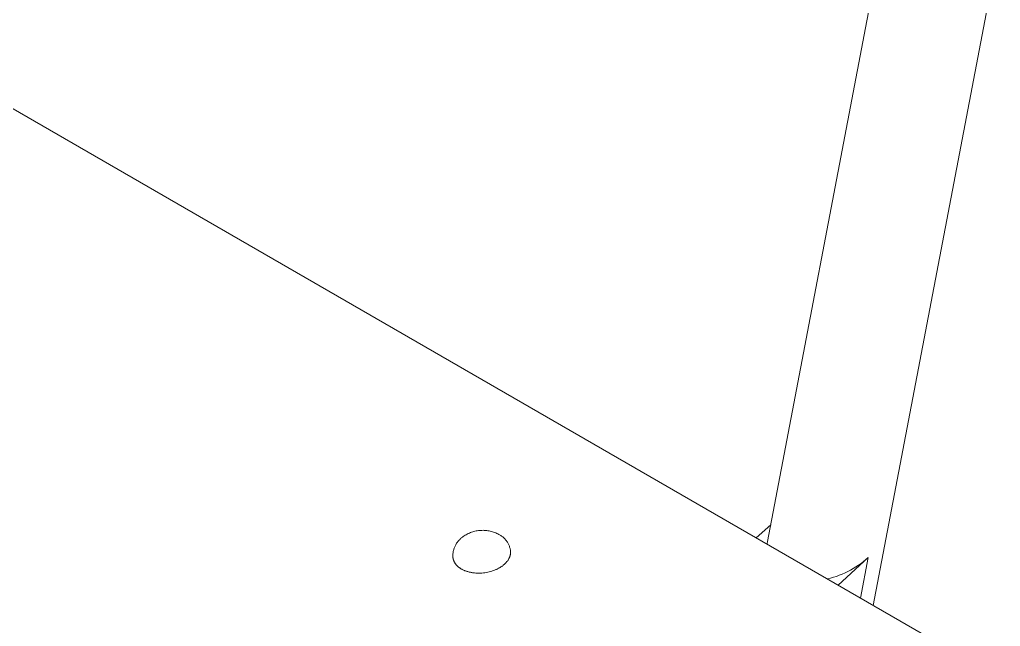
# Model space of a CAD drawing. Header units: millimetres. Extents: x -779 to 3049, y 55 to 2500.
# Drawn here: x 2663.2 to 2917.1, y 1830.7 to 1987.8 of the extents above; entities that cross this region are included whole.
import ezdxf

# ---------------------------------------------------------------- set-up
doc = ezdxf.new("R2010")
doc.units = ezdxf.units.MM
doc.layers.add('ZANO_R', color=7, linetype='Continuous', lineweight=0)

msp = doc.modelspace()

# ---------------------------------------------------------------- linework, layer by layer
at = {"layer": 'ZANO_R'}
for p, q in [((2500.85, 2057.47), (2705.89, 1939.09)), ((2856.8, 1852.65), (2889.57, 2024.52)), ((2917.08, 2008.64), (2884.19, 1836.15)), ((2705.91, 1939.08), (2910.97, 1820.69)), ((2853.91, 1853.63), (2857.63, 1857.03)), ((2776.96, 1853.03), (2777.1, 1853.18)), ((2777.1, 1853.18), (2777.24, 1853.33)), ((2777.24, 1853.33), (2777.4, 1853.46)), ((2777.4, 1853.46), (2777.55, 1853.6)), ((2777.55, 1853.6), (2777.71, 1853.73)), ((2777.71, 1853.73), (2777.88, 1853.85)), ((2777.88, 1853.85), (2778.05, 1853.96)), ((2778.05, 1853.96), (2778.3, 1854.14)), ((2778.3, 1854.14), (2778.56, 1854.3)), ((2778.56, 1854.3), (2778.82, 1854.45)), ((2778.82, 1854.45), (2779.09, 1854.6)), ((2779.09, 1854.6), (2779.36, 1854.74)), ((2779.36, 1854.74), (2779.64, 1854.86)), ((2779.64, 1854.86), (2779.93, 1854.98)), ((2779.93, 1854.98), (2780.21, 1855.09)), ((2780.21, 1855.09), (2780.5, 1855.18)), ((2780.5, 1855.18), (2780.79, 1855.27)), ((2780.79, 1855.27), (2781.09, 1855.34)), ((2781.09, 1855.34), (2781.39, 1855.41)), ((2781.39, 1855.41), (2781.69, 1855.47)), ((2781.69, 1855.47), (2781.99, 1855.51)), ((2781.99, 1855.51), (2782.29, 1855.55)), ((2782.29, 1855.55), (2782.6, 1855.57)), ((2782.6, 1855.57), (2782.9, 1855.58)), ((2782.9, 1855.58), (2783.21, 1855.59)), ((2783.21, 1855.59), (2783.51, 1855.58)), ((2783.51, 1855.58), (2783.82, 1855.56)), ((2783.82, 1855.56), (2784.12, 1855.53)), ((2784.12, 1855.53), (2784.43, 1855.49)), ((2784.43, 1855.49), (2784.73, 1855.44)), ((2784.73, 1855.44), (2785.03, 1855.38)), ((2785.03, 1855.38), (2785.32, 1855.31)), ((2785.32, 1855.31), (2785.62, 1855.23)), ((2785.62, 1855.23), (2785.91, 1855.14)), ((2785.91, 1855.14), (2786.2, 1855.03)), ((2786.2, 1855.03), (2786.48, 1854.92)), ((2786.48, 1854.92), (2786.76, 1854.8)), ((2786.76, 1854.8), (2787.04, 1854.67)), ((2787.04, 1854.67), (2787.31, 1854.53)), ((2787.31, 1854.53), (2787.48, 1854.43)), ((2787.48, 1854.43), (2787.65, 1854.33)), ((2787.65, 1854.33), (2787.82, 1854.22)), ((2787.82, 1854.22), (2787.98, 1854.11)), ((2787.98, 1854.11), (2788.14, 1853.99)), ((2788.14, 1853.99), (2788.3, 1853.86)), ((2788.3, 1853.86), (2788.45, 1853.73)), ((2788.45, 1853.73), (2788.59, 1853.6)), ((2788.59, 1853.6), (2788.73, 1853.45)), ((2788.73, 1853.45), (2788.87, 1853.31)), ((2788.87, 1853.31), (2789, 1853.16)), ((2789, 1853.16), (2789.12, 1853)), ((2775.58, 1850.54), (2775.64, 1850.74)), ((2775.64, 1850.74), (2775.7, 1850.93)), ((2775.7, 1850.93), (2775.77, 1851.12)), ((2775.77, 1851.12), (2775.85, 1851.32)), ((2775.85, 1851.32), (2775.93, 1851.5)), ((2775.93, 1851.5), (2776.02, 1851.69)), ((2776.02, 1851.69), (2776.12, 1851.87)), ((2776.12, 1851.87), (2776.22, 1852.05)), ((2776.22, 1852.05), (2776.33, 1852.22)), ((2776.33, 1852.22), (2776.44, 1852.39)), ((2776.44, 1852.39), (2776.56, 1852.56)), ((2776.56, 1852.56), (2776.69, 1852.72)), ((2776.69, 1852.72), (2776.82, 1852.88)), ((2776.82, 1852.88), (2776.96, 1853.03)), ((2789.12, 1853), (2789.24, 1852.85)), ((2789.24, 1852.85), (2789.36, 1852.68)), ((2789.36, 1852.68), (2789.47, 1852.52)), ((2789.47, 1852.52), (2789.57, 1852.35)), ((2789.57, 1852.35), (2789.67, 1852.17)), ((2789.67, 1852.17), (2789.76, 1852)), ((2789.76, 1852), (2789.84, 1851.82)), ((2789.84, 1851.82), (2789.92, 1851.63)), ((2789.92, 1851.63), (2789.99, 1851.45)), ((2789.99, 1851.45), (2790.06, 1851.26)), ((2790.06, 1851.26), (2790.12, 1851.07)), ((2790.12, 1851.07), (2790.17, 1850.88)), ((2790.17, 1850.88), (2790.21, 1850.68)), ((2790.21, 1850.68), (2790.25, 1850.49)), ((2856.74, 1852.3), (2856.7, 1852.02)), ((2856.78, 1852.57), (2856.74, 1852.3)), ((2775.37, 1849.12), (2775.38, 1849.32)), ((2775.37, 1848.91), (2775.37, 1849.12)), ((2775.38, 1848.71), (2775.37, 1848.91)), ((2775.38, 1849.32), (2775.4, 1849.53)), ((2775.39, 1848.5), (2775.38, 1848.71)), ((2775.39, 1848.5), (2775.4, 1848.44)), ((2775.4, 1849.53), (2775.42, 1849.73)), ((2775.4, 1848.44), (2775.41, 1848.39)), ((2775.41, 1848.39), (2775.42, 1848.33)), ((2775.42, 1849.73), (2775.45, 1849.94)), ((2775.42, 1848.33), (2775.43, 1848.28)), ((2775.43, 1848.28), (2775.44, 1848.22)), ((2775.44, 1848.22), (2775.45, 1848.16)), ((2775.45, 1849.94), (2775.49, 1850.14)), ((2775.45, 1848.16), (2775.47, 1848.11)), ((2775.47, 1848.11), (2775.48, 1848.05)), ((2775.48, 1848.05), (2775.5, 1848)), ((2775.49, 1850.14), (2775.53, 1850.34)), ((2775.53, 1850.34), (2775.58, 1850.54)), ((2789.73, 1848), (2789.81, 1848.12)), ((2789.81, 1848.12), (2789.88, 1848.25)), ((2789.88, 1848.25), (2789.94, 1848.39)), ((2789.94, 1848.39), (2789.97, 1848.45)), ((2789.97, 1848.45), (2790, 1848.52)), ((2790, 1848.52), (2790.03, 1848.58)), ((2790.03, 1848.58), (2790.06, 1848.65)), ((2790.06, 1848.65), (2790.08, 1848.72)), ((2790.08, 1848.72), (2790.11, 1848.79)), ((2790.11, 1848.79), (2790.13, 1848.85)), ((2790.13, 1848.85), (2790.15, 1848.92)), ((2790.15, 1848.92), (2790.17, 1848.99)), ((2790.17, 1848.99), (2790.19, 1849.06)), ((2790.19, 1849.06), (2790.21, 1849.13)), ((2790.21, 1849.13), (2790.23, 1849.19)), ((2790.23, 1849.19), (2790.24, 1849.26)), ((2790.24, 1849.26), (2790.25, 1849.33)), ((2790.25, 1850.49), (2790.29, 1850.29)), ((2790.25, 1849.33), (2790.27, 1849.4)), ((2790.27, 1849.4), (2790.28, 1849.47)), ((2790.28, 1849.47), (2790.29, 1849.54)), ((2790.29, 1850.22), (2790.29, 1850.29)), ((2790.3, 1850.16), (2790.29, 1850.22)), ((2790.29, 1849.61), (2790.3, 1849.68)), ((2790.29, 1849.54), (2790.29, 1849.61)), ((2790.3, 1850.09), (2790.3, 1850.16)), ((2790.31, 1850.02), (2790.3, 1850.09)), ((2790.3, 1849.75), (2790.31, 1849.81)), ((2790.3, 1849.68), (2790.3, 1849.75)), ((2790.31, 1849.95), (2790.31, 1850.02)), ((2790.31, 1849.88), (2790.31, 1849.95)), ((2790.31, 1849.81), (2790.31, 1849.88)), ((2875.12, 1841.39), (2882.9, 1848.52)), ((2882.9, 1848.52), (2880.9, 1838.05)), ((2882.29, 1847.99), (2882.9, 1848.52)), ((2775.5, 1848), (2775.51, 1847.94)), ((2775.51, 1847.94), (2775.53, 1847.89)), ((2775.53, 1847.89), (2775.55, 1847.83)), ((2775.55, 1847.83), (2775.59, 1847.73)), ((2775.59, 1847.73), (2775.63, 1847.62)), ((2775.63, 1847.62), (2775.68, 1847.52)), ((2775.68, 1847.52), (2775.73, 1847.41)), ((2775.73, 1847.41), (2775.78, 1847.31)), ((2775.78, 1847.31), (2775.84, 1847.21)), ((2775.84, 1847.21), (2775.9, 1847.11)), ((2775.9, 1847.11), (2775.97, 1847.01)), ((2775.97, 1847.01), (2776.04, 1846.91)), ((2776.04, 1846.91), (2776.11, 1846.82)), ((2776.11, 1846.82), (2776.18, 1846.73)), ((2776.18, 1846.73), (2776.26, 1846.64)), ((2776.26, 1846.64), (2776.34, 1846.55)), ((2776.34, 1846.55), (2776.42, 1846.46)), ((2776.42, 1846.46), (2776.51, 1846.38)), ((2776.51, 1846.38), (2776.59, 1846.29)), ((2776.59, 1846.29), (2776.68, 1846.21)), ((2776.68, 1846.21), (2776.77, 1846.13)), ((2776.77, 1846.13), (2776.87, 1846.05)), ((2776.87, 1846.05), (2776.97, 1845.98)), ((2776.97, 1845.98), (2777.06, 1845.91)), ((2777.06, 1845.91), (2777.16, 1845.84)), ((2777.16, 1845.84), (2777.27, 1845.77)), ((2777.27, 1845.77), (2777.37, 1845.7)), ((2777.37, 1845.7), (2777.47, 1845.63)), ((2777.47, 1845.63), (2777.58, 1845.57)), ((2777.58, 1845.57), (2777.7, 1845.51)), ((2777.7, 1845.51), (2777.82, 1845.44)), ((2786.65, 1845.47), (2786.8, 1845.54)), ((2786.8, 1845.54), (2786.95, 1845.62)), ((2786.95, 1845.62), (2787.1, 1845.69)), ((2787.1, 1845.69), (2787.24, 1845.77)), ((2787.24, 1845.77), (2787.38, 1845.84)), ((2787.38, 1845.84), (2787.52, 1845.92)), ((2787.52, 1845.92), (2787.65, 1846)), ((2787.65, 1846), (2787.78, 1846.09)), ((2787.78, 1846.09), (2787.9, 1846.17)), ((2787.9, 1846.17), (2788.02, 1846.25)), ((2788.02, 1846.25), (2788.14, 1846.34)), ((2788.14, 1846.34), (2788.27, 1846.43)), ((2788.27, 1846.43), (2788.39, 1846.52)), ((2788.39, 1846.52), (2788.51, 1846.62)), ((2788.51, 1846.62), (2788.63, 1846.72)), ((2788.63, 1846.72), (2788.75, 1846.83)), ((2788.75, 1846.83), (2788.86, 1846.94)), ((2788.86, 1846.94), (2788.97, 1847.04)), ((2788.97, 1847.04), (2789.08, 1847.16)), ((2789.08, 1847.16), (2789.19, 1847.27)), ((2789.19, 1847.27), (2789.29, 1847.39)), ((2789.29, 1847.39), (2789.38, 1847.5)), ((2789.38, 1847.5), (2789.48, 1847.62)), ((2789.48, 1847.62), (2789.56, 1847.75)), ((2789.56, 1847.75), (2789.65, 1847.87)), ((2789.65, 1847.87), (2789.73, 1848)), ((2878.31, 1845.28), (2879.01, 1845.68)), ((2879.01, 1845.68), (2879.7, 1846.1)), ((2879.7, 1846.1), (2880.37, 1846.54)), ((2880.37, 1846.54), (2881.03, 1847)), ((2881.03, 1847), (2881.67, 1847.49)), ((2881.67, 1847.49), (2882.29, 1847.99)), ((2777.82, 1845.44), (2777.95, 1845.38)), ((2777.95, 1845.38), (2778.08, 1845.31)), ((2778.08, 1845.31), (2778.21, 1845.25)), ((2778.21, 1845.25), (2778.35, 1845.19)), ((2778.35, 1845.19), (2778.49, 1845.13)), ((2778.49, 1845.13), (2778.63, 1845.08)), ((2778.63, 1845.08), (2778.78, 1845.03)), ((2778.78, 1845.03), (2778.93, 1844.97)), ((2778.93, 1844.97), (2779.09, 1844.92)), ((2779.09, 1844.92), (2779.24, 1844.88)), ((2779.24, 1844.88), (2779.4, 1844.83)), ((2779.4, 1844.83), (2779.57, 1844.79)), ((2779.57, 1844.79), (2779.73, 1844.75)), ((2779.73, 1844.75), (2779.9, 1844.71)), ((2779.9, 1844.71), (2780.07, 1844.68)), ((2780.07, 1844.68), (2780.25, 1844.65)), ((2780.25, 1844.65), (2780.42, 1844.62)), ((2780.42, 1844.62), (2780.6, 1844.59)), ((2780.6, 1844.59), (2780.78, 1844.57)), ((2780.78, 1844.57), (2780.97, 1844.55)), ((2780.97, 1844.55), (2781.34, 1844.52)), ((2781.34, 1844.52), (2781.72, 1844.5)), ((2781.72, 1844.5), (2782.1, 1844.5)), ((2782.1, 1844.5), (2782.48, 1844.51)), ((2782.48, 1844.51), (2782.87, 1844.53)), ((2782.87, 1844.53), (2783.26, 1844.56)), ((2783.26, 1844.56), (2783.64, 1844.61)), ((2783.64, 1844.61), (2784.02, 1844.67)), ((2784.02, 1844.67), (2784.4, 1844.74)), ((2784.4, 1844.74), (2784.77, 1844.83)), ((2784.77, 1844.83), (2785.13, 1844.92)), ((2785.13, 1844.92), (2785.49, 1845.03)), ((2785.49, 1845.03), (2785.83, 1845.14)), ((2785.83, 1845.14), (2786.17, 1845.27)), ((2786.17, 1845.27), (2786.49, 1845.4)), ((2786.49, 1845.4), (2786.65, 1845.47)), ((2872.32, 1843), (2873.1, 1843.2)), ((2873.1, 1843.2), (2873.88, 1843.42)), ((2873.88, 1843.42), (2874.64, 1843.67)), ((2874.64, 1843.67), (2875.39, 1843.94)), ((2875.39, 1843.94), (2876.14, 1844.24)), ((2876.14, 1844.24), (2876.88, 1844.57)), ((2876.88, 1844.57), (2877.6, 1844.91)), ((2877.6, 1844.91), (2878.31, 1845.28))]:
    msp.add_line(p, q, dxfattribs=at)

doc.saveas('drawing.dxf')
